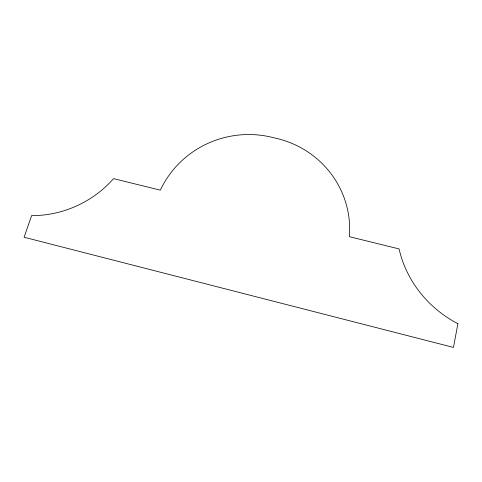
<?xml version="1.0" encoding="UTF-8"?>
<svg xmlns="http://www.w3.org/2000/svg" width="482" height="482" viewBox="0 0 482 482"><rect width="100%" height="100%" fill="white"/><g stroke="black" fill="none" stroke-linecap="round" stroke-linejoin="round"><path stroke-width="0.72" d="M457.9 323.699L453.46 347.426L24.1 237.234L31.613 215.605A99.31 89.363 -27.4 0 0 113.535 178.641L160.355 190.167A96.412 93.857 -8.5 0 1 273.915 137.792A96.472 93.984 -6.6 0 1 349.372 236.68L399.096 248.923A107.522 98.322 33.2 0 0 457.9 323.699"/></g></svg>
